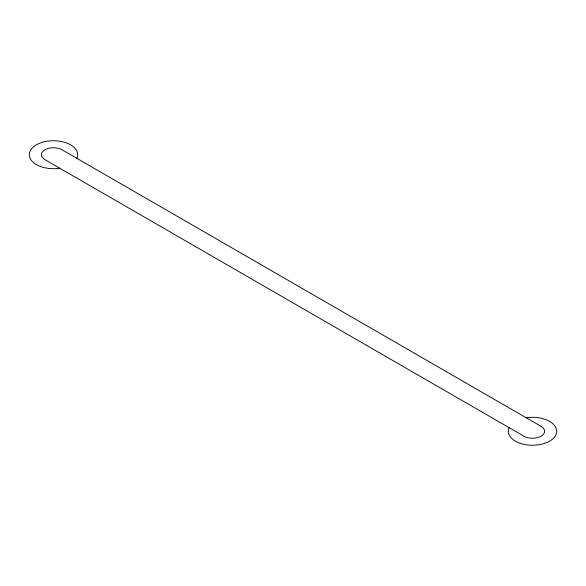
<?xml version="1.0" encoding="UTF-8"?>
<svg xmlns="http://www.w3.org/2000/svg" width="586" height="586" viewBox="0 0 586 586"><rect width="100%" height="100%" fill="white"/><g stroke="black" fill="none" stroke-linecap="round" stroke-linejoin="round"><path stroke-width="0.88" d="M526.257 417.789A24.194 13.969 0 0 1 556.619 430.065A24.194 13.969 0 0 1 530.411 445.199A24.194 13.969 0 0 1 509.146 427.67M59.743 168.211A24.194 13.969 0 0 1 29.381 155.935A24.194 13.969 0 0 1 55.589 140.801A24.194 13.969 0 0 1 76.854 158.33M541.068 426.344L62.035 149.774A12.101 6.988 0 0 0 44.932 149.774A12.101 6.988 0 0 0 44.932 159.656L523.965 436.226A12.101 6.988 0 0 0 541.068 436.226A12.101 6.988 0 0 0 541.068 426.344"/></g></svg>
